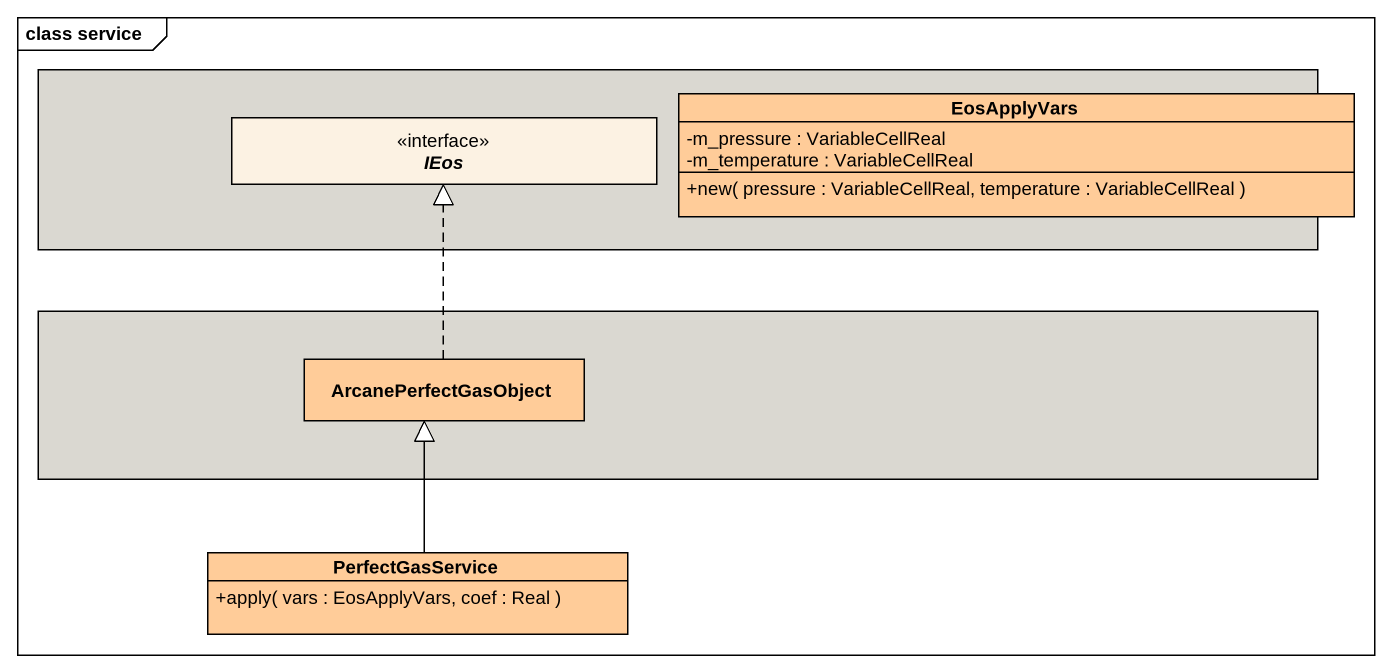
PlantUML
@startuml
mainframe class service
hide circle
hide empty members
skinparam classAttributeIconSize 0
rectangle " " as rectangle1 #DAD8D1 {
  interface IEos
}
class EosApplyVars #FFCC99 {
  -m_pressure : VariableCellReal
  -m_temperature : VariableCellReal
  +new( pressure : VariableCellReal, temperature : VariableCellReal )
}
rectangle " " as rectangle2 #DAD8D1 {
  class ArcanePerfectGasObject #FFCC99
}
class PerfectGasService #FFCC99 {
  +apply( vars : EosApplyVars, coef : Real )
}
ArcanePerfectGasObject .up.|> IEos
PerfectGasService -up-|> ArcanePerfectGasObject
@enduml
